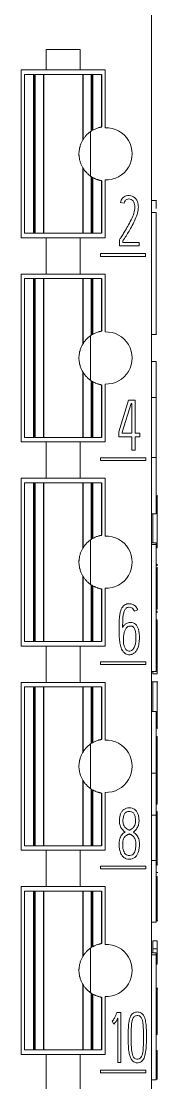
# Model space of a CAD drawing. Header units: millimetres. Extents: x 0 to 420, y 0 to 297.
# Drawn here: x 207.86 to 210.87, y 169.97 to 193.37 of the extents above; entities that cross this region are included whole.
import ezdxf

# ---------------------------------------------------------------- set-up
doc = ezdxf.new("R2010")
doc.units = ezdxf.units.MM
doc.layers.add('1', color=7, linetype='Continuous')

msp = doc.modelspace()

# ---------------------------------------------------------------- linework, layer by layer
at = {"layer": '1', "color": 7, "linetype": 'Continuous', "lineweight": 13}
for p, q in [((210.732, 193.548), (210.732, 151.201)), ((208.407, 192.301), (208.407, 192.751)), ((208.407, 192.751), (209.157, 192.751)), ((209.157, 192.751), (209.157, 192.301)), ((207.857, 188.601), (207.857, 192.301)), ((207.857, 192.301), (208.407, 192.301)), ((207.932, 192.201), (207.932, 188.701)), ((207.932, 192.201), (208.132, 192.201)), ((208.132, 192.201), (208.16, 192.201)), ((208.16, 192.201), (208.348, 192.201)), ((208.407, 192.301), (209.157, 192.301)), ((209.157, 192.301), (209.707, 192.301)), ((209.216, 192.201), (209.404, 192.201)), ((209.404, 192.201), (209.432, 192.201)), ((209.632, 192.201), (209.432, 192.201)), ((209.632, 191.043), (209.632, 192.201)), ((209.632, 192.201), (209.632, 191.043)), ((209.633, 191.044), (209.633, 192.201)), ((209.707, 192.301), (209.707, 191.025)), ((209.633, 191.043), (209.632, 191.042)), ((209.632, 191.043), (209.632, 191.043)), ((209.383, 190.939), (209.383, 189.963)), ((209.632, 188.701), (209.632, 189.859)), ((209.632, 189.859), (209.632, 188.701)), ((209.632, 189.859), (209.632, 189.859)), ((209.633, 188.701), (209.633, 189.859)), ((209.707, 189.876), (209.707, 188.601)), ((210.127, 189.362), (210.051, 189.381)), ((210.845, 189.421), (210.732, 189.421)), ((210.832, 189.157), (210.732, 189.157)), ((207.932, 188.701), (208.132, 188.701)), ((208.132, 188.701), (208.16, 188.701)), ((208.16, 188.701), (208.348, 188.701)), ((209.216, 188.701), (209.404, 188.701)), ((209.404, 188.701), (209.432, 188.701)), ((209.632, 188.701), (209.432, 188.701)), ((208.407, 188.601), (207.857, 188.601)), ((208.407, 187.801), (208.407, 188.601)), ((209.157, 188.601), (208.407, 188.601)), ((209.707, 188.601), (209.157, 188.601)), ((209.157, 188.601), (209.157, 187.801)), ((210.023, 188.422), (210.023, 188.559)), ((210.461, 188.422), (210.023, 188.422)), ((210.101, 188.535), (210.101, 188.5)), ((210.101, 188.5), (210.461, 188.5)), ((210.461, 188.5), (210.461, 188.422)), ((210.603, 188.253), (209.604, 188.253)), ((209.604, 188.253), (209.604, 188.192)), ((209.604, 188.192), (210.603, 188.192)), ((210.603, 188.192), (210.603, 188.253)), ((207.857, 184.101), (207.857, 187.801)), ((207.857, 187.801), (208.407, 187.801)), ((207.932, 187.701), (207.932, 184.201)), ((207.932, 187.701), (208.132, 187.701)), ((208.132, 187.701), (208.16, 187.701)), ((208.16, 187.701), (208.348, 187.701)), ((208.407, 187.801), (209.157, 187.801)), ((209.157, 187.801), (209.707, 187.801)), ((209.216, 187.701), (209.404, 187.701)), ((209.404, 187.701), (209.432, 187.701)), ((209.632, 187.701), (209.432, 187.701)), ((209.632, 186.543), (209.632, 187.701)), ((209.632, 187.701), (209.632, 186.543)), ((209.633, 186.544), (209.633, 187.701)), ((209.707, 187.801), (209.707, 186.525)), ((209.633, 186.543), (209.632, 186.542)), ((209.632, 186.543), (209.632, 186.543)), ((209.383, 186.439), (209.383, 185.463)), ((210.732, 186.469), (210.845, 186.469)), ((210.832, 185.877), (210.732, 185.877)), ((210.832, 185.077), (210.832, 185.877)), ((209.632, 185.359), (209.632, 185.359)), ((209.632, 184.201), (209.632, 185.359)), ((209.632, 185.359), (209.632, 184.201)), ((209.633, 184.201), (209.633, 185.359)), ((209.707, 185.376), (209.707, 184.101)), ((210.225, 185.022), (210.01, 184.326)), ((210.087, 184.315), (210.282, 184.945)), ((210.374, 185.022), (210.225, 185.022)), ((210.282, 184.945), (210.296, 184.945)), ((210.296, 184.945), (210.296, 184.293)), ((210.374, 184.293), (210.374, 185.022)), ((210.832, 185.077), (210.732, 185.077)), ((210.832, 183.757), (210.832, 185.077)), ((207.932, 184.201), (208.132, 184.201)), ((208.132, 184.201), (208.16, 184.201)), ((208.16, 184.201), (208.348, 184.201)), ((209.216, 184.201), (209.404, 184.201)), ((209.404, 184.201), (209.432, 184.201)), ((209.632, 184.201), (209.432, 184.201)), ((210.01, 184.326), (210.01, 184.215)), ((210.01, 184.215), (210.296, 184.215)), ((210.087, 184.293), (210.087, 184.315)), ((210.296, 184.293), (210.087, 184.293)), ((210.296, 184.215), (210.296, 183.922)), ((210.474, 184.293), (210.374, 184.293)), ((210.374, 184.215), (210.474, 184.215)), ((210.374, 183.922), (210.374, 184.215)), ((210.474, 184.215), (210.474, 184.293)), ((208.407, 184.101), (207.857, 184.101)), ((208.407, 183.301), (208.407, 184.101)), ((209.157, 184.101), (208.407, 184.101)), ((209.707, 184.101), (209.157, 184.101)), ((209.157, 184.101), (209.157, 183.301)), ((209.605, 183.753), (209.605, 183.692)), ((210.604, 183.753), (209.605, 183.753)), ((209.605, 183.692), (210.604, 183.692)), ((210.296, 183.922), (210.374, 183.922)), ((210.604, 183.692), (210.604, 183.753)), ((210.832, 183.757), (210.732, 183.757)), ((210.832, 182.517), (210.832, 183.757)), ((207.857, 179.601), (207.857, 183.301)), ((207.857, 183.301), (208.407, 183.301)), ((208.407, 183.301), (209.157, 183.301)), ((209.157, 183.301), (209.707, 183.301)), ((209.707, 183.301), (209.707, 182.025)), ((207.932, 183.201), (208.132, 183.201)), ((207.932, 183.201), (207.932, 179.701)), ((208.132, 183.201), (208.16, 183.201)), ((208.16, 183.201), (208.348, 183.201)), ((209.216, 183.201), (209.404, 183.201)), ((209.404, 183.201), (209.432, 183.201)), ((209.632, 183.201), (209.432, 183.201)), ((209.632, 182.043), (209.632, 183.201)), ((209.632, 183.201), (209.632, 182.043)), ((209.633, 182.044), (209.633, 183.201)), ((210.871, 182.912), (210.832, 182.912)), ((210.832, 182.517), (210.732, 182.517)), ((209.383, 181.939), (209.383, 180.963)), ((209.633, 182.043), (209.632, 182.042)), ((209.632, 182.043), (209.632, 182.043)), ((210.832, 181.877), (210.732, 181.877)), ((210.832, 181.837), (210.732, 181.837)), ((210.832, 181.837), (210.832, 181.877)), ((210.832, 179.037), (210.832, 181.837)), ((210.859, 181.769), (210.832, 181.769)), ((210.859, 181.409), (210.832, 181.409)), ((210.859, 181.409), (210.859, 181.369)), ((210.871, 181.326), (210.832, 181.326)), ((209.632, 180.859), (209.632, 180.859)), ((209.632, 179.701), (209.632, 180.859)), ((209.632, 180.859), (209.632, 179.701)), ((209.633, 179.701), (209.633, 180.859)), ((209.707, 180.876), (209.707, 179.601)), ((210.859, 180.418), (210.832, 180.418)), ((210.358, 180.367), (210.429, 180.396)), ((210.859, 180.344), (210.832, 180.344)), ((210.859, 180.36), (210.859, 180.344)), ((210.859, 180.177), (210.832, 180.177)), ((210.859, 180.177), (210.859, 179.65)), ((208.407, 179.601), (207.857, 179.601)), ((207.932, 179.701), (208.132, 179.701)), ((208.132, 179.701), (208.16, 179.701)), ((208.16, 179.701), (208.348, 179.701)), ((208.407, 178.801), (208.407, 179.601)), ((209.157, 179.601), (208.407, 179.601)), ((209.707, 179.601), (209.157, 179.601)), ((209.157, 179.601), (209.157, 178.801)), ((209.216, 179.701), (209.404, 179.701)), ((209.404, 179.701), (209.432, 179.701)), ((209.632, 179.701), (209.432, 179.701)), ((210.859, 179.65), (210.832, 179.65)), ((210.859, 179.511), (210.832, 179.511)), ((210.859, 179.65), (210.859, 179.511)), ((210.859, 179.511), (210.859, 178.99)), ((209.606, 179.253), (209.606, 179.192)), ((210.604, 179.253), (209.606, 179.253)), ((210.604, 179.192), (210.604, 179.253)), ((209.606, 179.192), (210.604, 179.192)), ((210.832, 179.037), (210.732, 179.037)), ((210.759, 179.037), (210.759, 178.99)), ((207.857, 175.101), (207.857, 178.801)), ((207.857, 178.801), (208.407, 178.801)), ((208.407, 178.801), (209.157, 178.801)), ((209.157, 178.801), (209.707, 178.801)), ((209.707, 178.801), (209.707, 177.525)), ((210.871, 178.812), (210.746, 178.812)), ((210.859, 178.99), (210.759, 178.99)), ((207.932, 178.701), (208.132, 178.701)), ((207.932, 178.701), (207.932, 175.201)), ((208.132, 178.701), (208.16, 178.701)), ((208.16, 178.701), (208.348, 178.701)), ((209.216, 178.701), (209.404, 178.701)), ((209.404, 178.701), (209.432, 178.701)), ((209.632, 178.701), (209.432, 178.701)), ((209.632, 177.543), (209.632, 178.701)), ((209.632, 178.701), (209.632, 177.543)), ((209.633, 177.544), (209.633, 178.701)), ((210.832, 178.157), (210.732, 178.157)), ((210.832, 176.797), (210.832, 178.157)), ((210.832, 177.789), (210.871, 177.789)), ((209.383, 177.439), (209.383, 176.463)), ((209.633, 177.543), (209.632, 177.542)), ((209.632, 177.543), (209.632, 177.543)), ((210.859, 177.606), (210.832, 177.606)), ((210.859, 177.606), (210.859, 176.959)), ((210.859, 176.959), (210.832, 176.959)), ((210.859, 176.959), (210.859, 176.782)), ((210.832, 176.797), (210.732, 176.797)), ((210.832, 175.877), (210.832, 176.797)), ((210.859, 176.782), (210.832, 176.782)), ((210.859, 176.782), (210.859, 176.119)), ((209.632, 176.359), (209.632, 176.359)), ((209.632, 175.201), (209.632, 176.359)), ((209.632, 176.359), (209.632, 175.201)), ((209.633, 175.201), (209.633, 176.359)), ((209.707, 176.376), (209.707, 175.101)), ((210.859, 176.119), (210.832, 176.119)), ((210.832, 175.877), (210.732, 175.877)), ((210.859, 175.955), (210.832, 175.955)), ((210.832, 174.877), (210.832, 175.877)), ((210.859, 175.955), (210.859, 175.428)), ((210.859, 175.428), (210.832, 175.428)), ((210.859, 175.289), (210.832, 175.289)), ((210.859, 175.428), (210.859, 175.289)), ((210.859, 175.289), (210.859, 174.768)), ((208.407, 175.101), (207.857, 175.101)), ((207.932, 175.201), (208.132, 175.201)), ((208.132, 175.201), (208.16, 175.201)), ((208.16, 175.201), (208.348, 175.201)), ((208.407, 174.301), (208.407, 175.101)), ((209.157, 175.101), (208.407, 175.101)), ((209.707, 175.101), (209.157, 175.101)), ((209.157, 175.101), (209.157, 174.301)), ((209.216, 175.201), (209.404, 175.201)), ((209.404, 175.201), (209.432, 175.201)), ((209.632, 175.201), (209.432, 175.201)), ((210.832, 174.877), (210.732, 174.877)), ((210.832, 173.517), (210.832, 174.877)), ((210.605, 174.752), (209.606, 174.752)), ((209.606, 174.752), (209.606, 174.691)), ((209.606, 174.691), (210.605, 174.691)), ((210.605, 174.691), (210.605, 174.752)), ((210.859, 174.768), (210.832, 174.768)), ((210.871, 174.607), (210.832, 174.607)), ((210.859, 174.518), (210.832, 174.518)), ((207.857, 170.601), (207.857, 174.301)), ((207.857, 174.301), (208.407, 174.301)), ((207.932, 174.201), (207.932, 170.701)), ((207.932, 174.201), (208.132, 174.201)), ((208.132, 174.201), (208.16, 174.201)), ((208.16, 174.201), (208.348, 174.201)), ((208.407, 174.301), (209.157, 174.301)), ((209.157, 174.301), (209.707, 174.301)), ((209.216, 174.201), (209.404, 174.201)), ((209.404, 174.201), (209.432, 174.201)), ((209.632, 174.201), (209.432, 174.201)), ((209.632, 174.201), (209.632, 173.043)), ((209.632, 173.043), (209.632, 174.201)), ((209.633, 173.044), (209.633, 174.201)), ((209.707, 174.301), (209.707, 173.025)), ((210.832, 173.517), (210.732, 173.517)), ((210.832, 173.547), (210.871, 173.547)), ((209.383, 172.939), (209.383, 171.963)), ((209.633, 173.043), (209.632, 173.042)), ((209.632, 173.043), (209.632, 173.043)), ((210.759, 173.101), (210.759, 172.926)), ((210.859, 173.101), (210.759, 173.101)), ((210.859, 173.101), (210.859, 172.926)), ((210.832, 172.837), (210.732, 172.837)), ((210.832, 172.797), (210.732, 172.797)), ((210.859, 172.926), (210.759, 172.926)), ((210.832, 172.797), (210.832, 172.837)), ((210.832, 170.037), (210.832, 172.797)), ((210.859, 172.59), (210.832, 172.59)), ((210.871, 172.063), (210.832, 172.063)), ((209.632, 171.859), (209.632, 171.859)), ((209.632, 171.859), (209.632, 170.701)), ((209.632, 170.701), (209.632, 171.859)), ((209.633, 170.701), (209.633, 171.859)), ((209.707, 171.876), (209.707, 170.601)), ((209.967, 171.524), (210.056, 171.524)), ((210.056, 171.524), (210.056, 170.421)), ((209.901, 171.266), (209.863, 171.33)), ((209.99, 170.421), (209.99, 171.4)), ((210.859, 171.037), (210.832, 171.037)), ((208.407, 170.601), (207.857, 170.601)), ((207.932, 170.701), (208.132, 170.701)), ((208.132, 170.701), (208.16, 170.701)), ((208.16, 170.701), (208.348, 170.701)), ((208.407, 169.801), (208.407, 170.601)), ((209.157, 170.601), (208.407, 170.601)), ((209.707, 170.601), (209.157, 170.601)), ((209.157, 170.601), (209.157, 169.801)), ((209.216, 170.701), (209.404, 170.701)), ((209.404, 170.701), (209.432, 170.701)), ((209.632, 170.701), (209.432, 170.701)), ((210.859, 170.685), (210.832, 170.685)), ((210.859, 170.685), (210.859, 170.052)), ((210.056, 170.421), (209.99, 170.421)), ((210.606, 170.252), (209.607, 170.252)), ((209.607, 170.252), (209.607, 170.191)), ((209.607, 170.191), (210.606, 170.191)), ((210.606, 170.191), (210.606, 170.252)), ((210.832, 170.037), (210.732, 170.037)), ((210.859, 170.052), (210.832, 170.052))]:
    msp.add_line(p, q, dxfattribs=at)
at = {"layer": '1', "color": 7, "linetype": 'Continuous', "lineweight": 25}
for p, q in [((208.132, 192.201), (208.132, 188.701)), ((208.16, 192.201), (208.16, 188.701)), ((208.348, 192.201), (208.348, 188.701)), ((209.216, 192.201), (209.216, 190.757)), ((209.404, 192.201), (209.404, 190.953)), ((209.432, 192.201), (209.432, 190.971)), ((209.216, 190.145), (209.216, 188.701)), ((209.404, 189.948), (209.404, 188.701)), ((209.432, 189.931), (209.432, 188.701)), ((208.132, 187.701), (208.132, 184.201)), ((208.16, 187.701), (208.16, 184.201)), ((208.348, 187.701), (208.348, 184.201)), ((209.216, 187.701), (209.216, 186.257)), ((209.404, 187.701), (209.404, 186.453)), ((209.432, 187.701), (209.432, 186.471)), ((209.216, 185.645), (209.216, 184.201)), ((209.404, 185.448), (209.404, 184.201)), ((209.432, 185.431), (209.432, 184.201)), ((208.132, 183.201), (208.132, 179.701)), ((208.16, 183.201), (208.16, 179.701)), ((208.348, 183.201), (208.348, 179.701)), ((209.216, 183.201), (209.216, 181.757)), ((209.404, 183.201), (209.404, 181.953)), ((209.432, 183.201), (209.432, 181.971)), ((209.216, 181.145), (209.216, 179.701)), ((209.404, 180.948), (209.404, 179.701)), ((209.432, 180.931), (209.432, 179.701)), ((210.859, 180.36), (210.832, 180.36)), ((208.132, 178.701), (208.132, 175.201)), ((208.16, 178.701), (208.16, 175.201)), ((208.348, 178.701), (208.348, 175.201)), ((209.216, 178.701), (209.216, 177.257)), ((209.404, 178.701), (209.404, 177.453)), ((209.432, 178.701), (209.432, 177.471)), ((209.216, 176.645), (209.216, 175.201)), ((209.404, 176.448), (209.404, 175.201)), ((209.432, 176.431), (209.432, 175.201)), ((208.132, 174.201), (208.132, 170.701)), ((208.16, 174.201), (208.16, 170.701)), ((208.348, 174.201), (208.348, 170.701)), ((209.216, 174.201), (209.216, 172.757)), ((209.404, 174.201), (209.404, 172.953)), ((209.432, 174.201), (209.432, 172.971)), ((209.216, 172.145), (209.216, 170.701)), ((209.404, 171.948), (209.404, 170.701)), ((209.432, 171.931), (209.432, 170.701))]:
    msp.add_line(p, q, dxfattribs=at)
at = {"layer": '1', "color": 7, "linetype": 'Continuous', "lineweight": 13}
for centre, radius, start, end in [((209.732, 190.451), 0.6, 120, 123.1356), ((209.732, 190.451), 0.575, 267.5081, 92.4919), ((209.732, 190.451), 0.6, 236.8644, 240), ((209.732, 185.951), 0.575, 267.5081, 92.4919), ((209.732, 185.951), 0.6, 120, 123.1356), ((209.732, 185.951), 0.6, 236.8644, 240), ((209.732, 181.451), 0.6, 120, 123.1356), ((209.732, 181.451), 0.575, 267.5081, 92.4919), ((209.732, 181.451), 0.6, 236.8644, 240), ((209.732, 176.951), 0.6, 120, 123.1356), ((209.732, 176.951), 0.575, 267.5081, 92.4919), ((209.732, 176.951), 0.6, 236.8644, 240), ((209.732, 172.451), 0.6, 120, 123.1356), ((209.732, 172.451), 0.575, 267.5081, 92.4919), ((209.732, 172.451), 0.6, 236.8644, 240)]:
    msp.add_arc(centre, radius, start, end, dxfattribs=at)
for points, knots in [([(208.348, 192.201), (208.358, 192.201), (208.376, 192.201), (208.404, 192.201), (208.433, 192.201), (208.453, 192.201), (208.49, 192.201), (208.561, 192.201), (208.636, 192.201), (208.729, 192.201), (208.828, 192.201), (208.926, 192.201), (209.006, 192.201), (209.074, 192.201), (209.113, 192.201), (209.132, 192.201), (209.171, 192.201), (209.198, 192.201), (209.216, 192.201)], [0, 0, 0, 0, 0.06207, 0.11975, 0.187035, 0.2395, 0.284229, 0.328958, 0.391725, 0.453791, 0.535986, 0.613149, 0.671042, 0.715771, 0.7605, 0.819646, 0.88025, 1, 1, 1, 1]), ([(209.404, 190.953), (209.393, 190.946), (209.382, 190.939), (209.362, 190.923), (209.352, 190.915), (209.333, 190.899), (209.323, 190.89), (209.306, 190.873), (209.297, 190.864), (209.273, 190.838), (209.259, 190.821), (209.241, 190.795), (209.235, 190.787), (209.227, 190.775), (209.225, 190.771), (209.22, 190.764), (209.218, 190.761), (209.216, 190.757)], [0, 0, 0, 0, 0.125, 0.125, 0.25, 0.25, 0.375, 0.375, 0.5, 0.5, 0.75, 0.75, 0.875, 0.875, 0.9375, 0.9375, 1, 1, 1, 1]), ([(209.632, 191.043), (209.632, 191.043), (209.631, 191.042), (209.625, 191.041), (209.621, 191.041), (209.613, 191.039), (209.61, 191.038), (209.603, 191.037), (209.596, 191.035), (209.588, 191.033), (209.579, 191.031), (209.575, 191.03), (209.56, 191.026), (209.55, 191.023), (209.528, 191.015), (209.516, 191.011), (209.492, 191.001), (209.48, 190.996), (209.456, 190.984), (209.444, 190.977), (209.432, 190.971)], [0, 0, 0, 0, 0.125, 0.125, 0.25, 0.25, 0.3125, 0.3125, 0.375, 0.4375, 0.4375, 0.5, 0.5, 0.625, 0.625, 0.75, 0.75, 0.875, 0.875, 1, 1, 1, 1]), ([(209.216, 190.757), (209.206, 190.74), (209.196, 190.722), (209.183, 190.692), (209.178, 190.681), (209.169, 190.659), (209.165, 190.647), (209.157, 190.621), (209.153, 190.608), (209.148, 190.587), (209.146, 190.58), (209.143, 190.565), (209.142, 190.557), (209.138, 190.534), (209.136, 190.519), (209.134, 190.494), (209.133, 190.485), (209.132, 190.468), (209.132, 190.451), (209.132, 190.434), (209.133, 190.417), (209.134, 190.408), (209.136, 190.384), (209.138, 190.368), (209.142, 190.345), (209.143, 190.337), (209.146, 190.322), (209.148, 190.315), (209.153, 190.294), (209.157, 190.281), (209.165, 190.256), (209.169, 190.244), (209.178, 190.221), (209.182, 190.21), (209.196, 190.18), (209.206, 190.162), (209.216, 190.145)], [0, 0, 0, 0, 0.125, 0.125, 0.1875, 0.1875, 0.25, 0.25, 0.3125, 0.3125, 0.34375, 0.34375, 0.375, 0.375, 0.4375, 0.4375, 0.46875, 0.46875, 0.5, 0.53125, 0.53125, 0.5625, 0.5625, 0.625, 0.625, 0.65625, 0.65625, 0.6875, 0.6875, 0.75, 0.75, 0.8125, 0.8125, 0.875, 0.875, 1, 1, 1, 1]), ([(209.216, 190.145), (209.218, 190.141), (209.22, 190.138), (209.225, 190.13), (209.227, 190.127), (209.235, 190.115), (209.241, 190.107), (209.253, 190.09), (209.26, 190.081), (209.274, 190.064), (209.289, 190.046), (209.306, 190.029), (209.323, 190.012), (209.333, 190.003), (209.352, 189.987), (209.362, 189.979), (209.377, 189.967), (209.383, 189.963), (209.393, 189.956), (209.399, 189.952), (209.404, 189.948)], [0, 0, 0, 0, 0.0625, 0.0625, 0.125, 0.125, 0.25, 0.25, 0.375, 0.375, 0.5, 0.625, 0.625, 0.75, 0.75, 0.875, 0.875, 0.9375, 0.9375, 1, 1, 1, 1]), ([(209.432, 189.931), (209.444, 189.924), (209.456, 189.918), (209.474, 189.909), (209.48, 189.906), (209.492, 189.901), (209.498, 189.898), (209.516, 189.891), (209.527, 189.887), (209.544, 189.881), (209.549, 189.879), (209.56, 189.876), (209.565, 189.875), (209.579, 189.871), (209.588, 189.868), (209.6, 189.866), (209.603, 189.865), (209.61, 189.863), (209.613, 189.863), (209.621, 189.861), (209.625, 189.861), (209.631, 189.86), (209.632, 189.859), (209.632, 189.859)], [0, 0, 0, 0, 0.125087, 0.125087, 0.187631, 0.187631, 0.250174, 0.250174, 0.375262, 0.375262, 0.437805, 0.437805, 0.500349, 0.500349, 0.625436, 0.625436, 0.68798, 0.68798, 0.750523, 0.750523, 0.875611, 0.875611, 1, 1, 1, 1]), ([(210.023, 188.559), (210.037, 188.579), (210.069, 188.626), (210.119, 188.703), (210.18, 188.804), (210.25, 188.929), (210.319, 189.064), (210.363, 189.205), (210.368, 189.329), (210.32, 189.443), (210.216, 189.468), (210.144, 189.424), (210.13, 189.384), (210.127, 189.362)], [0, 0, 0, 0, 0.05807, 0.142634, 0.23079, 0.353245, 0.49959, 0.610982, 0.719336, 0.80771, 0.892977, 0.951087, 1, 1, 1, 1]), ([(210.051, 189.381), (210.056, 189.416), (210.081, 189.476), (210.172, 189.536), (210.288, 189.537), (210.403, 189.472), (210.445, 189.341), (210.442, 189.209), (210.407, 189.075), (210.343, 188.942), (210.275, 188.813), (210.206, 188.694), (210.149, 188.604), (210.113, 188.552), (210.101, 188.535)], [0, 0, 0, 0, 0.065877, 0.137994, 0.206813, 0.299001, 0.388258, 0.474278, 0.570456, 0.672063, 0.780243, 0.870811, 0.955957, 1, 1, 1, 1]), ([(210.832, 189.246), (210.832, 189.289), (210.832, 189.386), (210.832, 189.421), (210.832, 189.421)], [0, 0, 0, 0, 0.363997, 1, 1, 1, 1]), ([(210.832, 186.469), (210.832, 186.469), (210.832, 186.534), (210.832, 186.929), (210.832, 187.614), (210.832, 188.375), (210.832, 188.91), (210.832, 189.157)], [0, 0, 0, 0, 0.11524, 0.313481, 0.502209, 0.769762, 1, 1, 1, 1]), ([(208.348, 188.701), (208.358, 188.701), (208.376, 188.701), (208.404, 188.701), (208.433, 188.701), (208.453, 188.701), (208.49, 188.701), (208.561, 188.701), (208.636, 188.701), (208.729, 188.701), (208.828, 188.701), (208.926, 188.701), (209.006, 188.701), (209.074, 188.701), (209.113, 188.701), (209.132, 188.701), (209.171, 188.701), (209.198, 188.701), (209.216, 188.701)], [0, 0, 0, 0, 0.06207, 0.11975, 0.187035, 0.2395, 0.284229, 0.328958, 0.391725, 0.453791, 0.535986, 0.613149, 0.671042, 0.715771, 0.7605, 0.819646, 0.88025, 1, 1, 1, 1]), ([(208.348, 187.701), (208.358, 187.701), (208.376, 187.701), (208.404, 187.701), (208.433, 187.701), (208.453, 187.701), (208.49, 187.701), (208.561, 187.701), (208.636, 187.701), (208.729, 187.701), (208.828, 187.701), (208.926, 187.701), (209.006, 187.701), (209.074, 187.701), (209.113, 187.701), (209.132, 187.701), (209.171, 187.701), (209.198, 187.701), (209.216, 187.701)], [0, 0, 0, 0, 0.06207, 0.11975, 0.187035, 0.2395, 0.284229, 0.328958, 0.391725, 0.453791, 0.535986, 0.613149, 0.671042, 0.715771, 0.7605, 0.819646, 0.88025, 1, 1, 1, 1]), ([(209.632, 186.543), (209.632, 186.543), (209.631, 186.542), (209.625, 186.541), (209.621, 186.541), (209.613, 186.539), (209.61, 186.538), (209.603, 186.537), (209.596, 186.535), (209.588, 186.533), (209.579, 186.531), (209.575, 186.53), (209.56, 186.526), (209.55, 186.523), (209.528, 186.515), (209.516, 186.511), (209.492, 186.501), (209.48, 186.496), (209.456, 186.484), (209.444, 186.477), (209.432, 186.471)], [0, 0, 0, 0, 0.125, 0.125, 0.25, 0.25, 0.3125, 0.3125, 0.375, 0.4375, 0.4375, 0.5, 0.5, 0.625, 0.625, 0.75, 0.75, 0.875, 0.875, 1, 1, 1, 1]), ([(209.404, 186.453), (209.393, 186.446), (209.382, 186.439), (209.362, 186.423), (209.352, 186.415), (209.333, 186.399), (209.323, 186.39), (209.306, 186.373), (209.297, 186.364), (209.273, 186.338), (209.259, 186.321), (209.241, 186.295), (209.235, 186.287), (209.227, 186.275), (209.225, 186.271), (209.22, 186.264), (209.218, 186.261), (209.216, 186.257)], [0, 0, 0, 0, 0.125, 0.125, 0.25, 0.25, 0.375, 0.375, 0.5, 0.5, 0.75, 0.75, 0.875, 0.875, 0.9375, 0.9375, 1, 1, 1, 1]), ([(209.216, 186.257), (209.206, 186.24), (209.196, 186.222), (209.183, 186.192), (209.178, 186.181), (209.169, 186.159), (209.165, 186.147), (209.157, 186.121), (209.153, 186.108), (209.148, 186.087), (209.146, 186.08), (209.143, 186.065), (209.142, 186.057), (209.138, 186.034), (209.136, 186.019), (209.134, 185.994), (209.133, 185.985), (209.132, 185.968), (209.132, 185.951), (209.132, 185.934), (209.133, 185.917), (209.134, 185.908), (209.136, 185.884), (209.138, 185.868), (209.142, 185.845), (209.143, 185.837), (209.146, 185.822), (209.148, 185.815), (209.153, 185.794), (209.157, 185.781), (209.165, 185.756), (209.169, 185.744), (209.178, 185.721), (209.182, 185.71), (209.196, 185.68), (209.206, 185.662), (209.216, 185.645)], [0, 0, 0, 0, 0.125, 0.125, 0.1875, 0.1875, 0.25, 0.25, 0.3125, 0.3125, 0.34375, 0.34375, 0.375, 0.375, 0.4375, 0.4375, 0.46875, 0.46875, 0.5, 0.53125, 0.53125, 0.5625, 0.5625, 0.625, 0.625, 0.65625, 0.65625, 0.6875, 0.6875, 0.75, 0.75, 0.8125, 0.8125, 0.875, 0.875, 1, 1, 1, 1]), ([(209.216, 185.645), (209.218, 185.641), (209.22, 185.638), (209.225, 185.63), (209.227, 185.627), (209.235, 185.615), (209.241, 185.607), (209.253, 185.59), (209.26, 185.581), (209.274, 185.564), (209.289, 185.546), (209.306, 185.529), (209.323, 185.512), (209.333, 185.503), (209.352, 185.487), (209.362, 185.479), (209.377, 185.467), (209.383, 185.463), (209.393, 185.456), (209.399, 185.452), (209.404, 185.448)], [0, 0, 0, 0, 0.0625, 0.0625, 0.125, 0.125, 0.25, 0.25, 0.375, 0.375, 0.5, 0.625, 0.625, 0.75, 0.75, 0.875, 0.875, 0.9375, 0.9375, 1, 1, 1, 1]), ([(209.432, 185.431), (209.444, 185.424), (209.456, 185.418), (209.474, 185.409), (209.48, 185.406), (209.492, 185.401), (209.498, 185.398), (209.516, 185.391), (209.527, 185.387), (209.544, 185.381), (209.549, 185.379), (209.56, 185.376), (209.565, 185.375), (209.579, 185.371), (209.588, 185.368), (209.6, 185.366), (209.603, 185.365), (209.61, 185.363), (209.613, 185.363), (209.621, 185.361), (209.625, 185.361), (209.631, 185.36), (209.632, 185.359), (209.632, 185.359)], [0, 0, 0, 0, 0.125087, 0.125087, 0.187631, 0.187631, 0.250174, 0.250174, 0.375262, 0.375262, 0.437805, 0.437805, 0.500349, 0.500349, 0.625436, 0.625436, 0.68798, 0.68798, 0.750523, 0.750523, 0.875611, 0.875611, 1, 1, 1, 1]), ([(208.348, 184.201), (208.358, 184.201), (208.376, 184.201), (208.404, 184.201), (208.433, 184.201), (208.453, 184.201), (208.49, 184.201), (208.561, 184.201), (208.636, 184.201), (208.729, 184.201), (208.828, 184.201), (208.926, 184.201), (209.006, 184.201), (209.074, 184.201), (209.113, 184.201), (209.132, 184.201), (209.171, 184.201), (209.198, 184.201), (209.216, 184.201)], [0, 0, 0, 0, 0.06207, 0.11975, 0.187035, 0.2395, 0.284229, 0.328958, 0.391725, 0.453791, 0.535986, 0.613149, 0.671042, 0.715771, 0.7605, 0.819646, 0.88025, 1, 1, 1, 1]), ([(208.348, 183.201), (208.358, 183.201), (208.376, 183.201), (208.404, 183.201), (208.433, 183.201), (208.453, 183.201), (208.49, 183.201), (208.561, 183.201), (208.636, 183.201), (208.729, 183.201), (208.828, 183.201), (208.926, 183.201), (209.006, 183.201), (209.074, 183.201), (209.113, 183.201), (209.132, 183.201), (209.171, 183.201), (209.198, 183.201), (209.216, 183.201)], [0, 0, 0, 0, 0.06207, 0.11975, 0.187035, 0.2395, 0.284229, 0.328958, 0.391725, 0.453791, 0.535986, 0.613149, 0.671042, 0.715771, 0.7605, 0.819646, 0.88025, 1, 1, 1, 1]), ([(210.859, 182.912), (210.859, 182.912), (210.859, 182.906), (210.859, 182.873), (210.859, 182.793), (210.859, 182.647), (210.859, 182.455), (210.859, 182.257), (210.859, 182.09), (210.859, 181.922), (210.859, 181.82), (210.859, 181.769)], [0, 0, 0, 0, 0.117309, 0.253779, 0.38049, 0.504065, 0.6418, 0.72321, 0.832612, 0.916306, 1, 1, 1, 1]), ([(210.759, 182.525), (210.759, 182.492), (210.759, 182.409), (210.759, 182.257), (210.759, 182.09), (210.759, 181.958), (210.759, 181.892), (210.759, 181.877)], [0, 0, 0, 0, 0.171195, 0.396676, 0.699682, 0.931488, 1, 1, 1, 1]), ([(209.404, 181.953), (209.393, 181.946), (209.382, 181.939), (209.362, 181.923), (209.352, 181.915), (209.333, 181.899), (209.323, 181.89), (209.306, 181.873), (209.297, 181.864), (209.273, 181.838), (209.259, 181.821), (209.241, 181.795), (209.235, 181.787), (209.227, 181.775), (209.225, 181.771), (209.22, 181.764), (209.218, 181.761), (209.216, 181.757)], [0, 0, 0, 0, 0.125, 0.125, 0.25, 0.25, 0.375, 0.375, 0.5, 0.5, 0.75, 0.75, 0.875, 0.875, 0.9375, 0.9375, 1, 1, 1, 1]), ([(209.632, 182.043), (209.632, 182.043), (209.631, 182.042), (209.625, 182.041), (209.621, 182.041), (209.613, 182.039), (209.61, 182.038), (209.603, 182.037), (209.596, 182.035), (209.588, 182.033), (209.579, 182.031), (209.575, 182.03), (209.56, 182.026), (209.55, 182.023), (209.528, 182.015), (209.516, 182.011), (209.492, 182.001), (209.48, 181.996), (209.456, 181.984), (209.444, 181.977), (209.432, 181.971)], [0, 0, 0, 0, 0.125, 0.125, 0.25, 0.25, 0.3125, 0.3125, 0.375, 0.4375, 0.4375, 0.5, 0.5, 0.625, 0.625, 0.75, 0.75, 0.875, 0.875, 1, 1, 1, 1]), ([(209.216, 181.757), (209.206, 181.74), (209.196, 181.722), (209.183, 181.692), (209.178, 181.681), (209.169, 181.659), (209.165, 181.647), (209.157, 181.621), (209.153, 181.608), (209.148, 181.587), (209.146, 181.58), (209.143, 181.565), (209.142, 181.557), (209.138, 181.534), (209.136, 181.519), (209.134, 181.494), (209.133, 181.485), (209.132, 181.468), (209.132, 181.451), (209.132, 181.434), (209.133, 181.417), (209.134, 181.408), (209.136, 181.384), (209.138, 181.368), (209.142, 181.345), (209.143, 181.337), (209.146, 181.322), (209.148, 181.315), (209.153, 181.294), (209.157, 181.281), (209.165, 181.256), (209.169, 181.244), (209.178, 181.221), (209.182, 181.21), (209.196, 181.18), (209.206, 181.162), (209.216, 181.145)], [0, 0, 0, 0, 0.125, 0.125, 0.1875, 0.1875, 0.25, 0.25, 0.3125, 0.3125, 0.34375, 0.34375, 0.375, 0.375, 0.4375, 0.4375, 0.46875, 0.46875, 0.5, 0.53125, 0.53125, 0.5625, 0.5625, 0.625, 0.625, 0.65625, 0.65625, 0.6875, 0.6875, 0.75, 0.75, 0.8125, 0.8125, 0.875, 0.875, 1, 1, 1, 1]), ([(209.216, 181.145), (209.218, 181.141), (209.22, 181.138), (209.225, 181.13), (209.227, 181.127), (209.235, 181.115), (209.241, 181.107), (209.253, 181.09), (209.26, 181.081), (209.274, 181.064), (209.289, 181.046), (209.306, 181.029), (209.323, 181.012), (209.333, 181.003), (209.352, 180.987), (209.362, 180.979), (209.377, 180.967), (209.383, 180.963), (209.393, 180.956), (209.399, 180.952), (209.404, 180.948)], [0, 0, 0, 0, 0.0625, 0.0625, 0.125, 0.125, 0.25, 0.25, 0.375, 0.375, 0.5, 0.625, 0.625, 0.75, 0.75, 0.875, 0.875, 0.9375, 0.9375, 1, 1, 1, 1]), ([(210.859, 181.326), (210.859, 181.326), (210.859, 181.326), (210.859, 181.324), (210.859, 181.318), (210.859, 181.307), (210.859, 181.291), (210.859, 181.269), (210.859, 181.246), (210.859, 181.223), (210.859, 181.205), (210.859, 181.184), (210.859, 181.16), (210.859, 181.133), (210.859, 181.102), (210.859, 181.068), (210.859, 181.03), (210.859, 180.989), (210.859, 180.944), (210.859, 180.895), (210.859, 180.801), (210.859, 180.665), (210.859, 180.513), (210.859, 180.443), (210.859, 180.418)], [0, 0, 0, 0, 0.002141, 0.043307, 0.084503, 0.125999, 0.167352, 0.208407, 0.249821, 0.269834, 0.291244, 0.314126, 0.338336, 0.363885, 0.391011, 0.419863, 0.45058, 0.483324, 0.518427, 0.556362, 0.5974, 0.735956, 0.863297, 1, 1, 1, 1]), ([(209.432, 180.931), (209.444, 180.924), (209.456, 180.918), (209.474, 180.909), (209.48, 180.906), (209.492, 180.901), (209.498, 180.898), (209.516, 180.891), (209.527, 180.887), (209.544, 180.881), (209.549, 180.879), (209.56, 180.876), (209.565, 180.875), (209.579, 180.871), (209.588, 180.868), (209.6, 180.866), (209.603, 180.865), (209.61, 180.863), (209.613, 180.863), (209.621, 180.861), (209.625, 180.861), (209.631, 180.86), (209.632, 180.859), (209.632, 180.859)], [0, 0, 0, 0, 0.125087, 0.125087, 0.187631, 0.187631, 0.250174, 0.250174, 0.375262, 0.375262, 0.437805, 0.437805, 0.500349, 0.500349, 0.625436, 0.625436, 0.68798, 0.68798, 0.750523, 0.750523, 0.875611, 0.875611, 1, 1, 1, 1]), ([(210.429, 180.396), (210.424, 180.41), (210.411, 180.436), (210.386, 180.471), (210.355, 180.499), (210.32, 180.52), (210.281, 180.532), (210.237, 180.536), (210.19, 180.531), (210.143, 180.512), (210.111, 180.483), (210.088, 180.455), (210.072, 180.427), (210.058, 180.395), (210.047, 180.36), (210.038, 180.322), (210.031, 180.281), (210.026, 180.236), (210.022, 180.189), (210.02, 180.138), (210.019, 180.085), (210.018, 180.029), (210.018, 179.968), (210.019, 179.902), (210.021, 179.833), (210.024, 179.765), (210.03, 179.701), (210.041, 179.641), (210.054, 179.586), (210.072, 179.536), (210.096, 179.494), (210.124, 179.457), (210.159, 179.429), (210.203, 179.413), (210.242, 179.409), (210.274, 179.411), (210.297, 179.417), (210.321, 179.427), (210.346, 179.441), (210.37, 179.461), (210.392, 179.487), (210.413, 179.519), (210.431, 179.558), (210.446, 179.604), (210.458, 179.658), (210.465, 179.721), (210.468, 179.827), (210.46, 179.955), (210.393, 180.094), (210.283, 180.127), (210.198, 180.113), (210.137, 180.074), (210.107, 180.036), (210.096, 180.013)], [0, 0, 0, 0, 0.016574, 0.032126, 0.047215, 0.061971, 0.076584, 0.091749, 0.110746, 0.128396, 0.146237, 0.157298, 0.169017, 0.181617, 0.195138, 0.209538, 0.224885, 0.241276, 0.258789, 0.277446, 0.297086, 0.317531, 0.338784, 0.364705, 0.390203, 0.415291, 0.439305, 0.46165, 0.482449, 0.501649, 0.519365, 0.536053, 0.552117, 0.568604, 0.586788, 0.594876, 0.603616, 0.61318, 0.623523, 0.634782, 0.647264, 0.661194, 0.676855, 0.694478, 0.71456, 0.737672, 0.764011, 0.832016, 0.879243, 0.921889, 0.947712, 0.972529, 1, 1, 1, 1]), ([(210.096, 180.013), (210.096, 180.034), (210.096, 180.075), (210.097, 180.134), (210.099, 180.19), (210.103, 180.241), (210.109, 180.288), (210.118, 180.33), (210.129, 180.366), (210.144, 180.398), (210.161, 180.423), (210.183, 180.443), (210.211, 180.455), (210.247, 180.459), (210.292, 180.451), (210.334, 180.417), (210.352, 180.385), (210.358, 180.367)], [0, 0, 0, 0, 0.093552, 0.182299, 0.266263, 0.344156, 0.414867, 0.478725, 0.535927, 0.587024, 0.633196, 0.675849, 0.718151, 0.763935, 0.839811, 0.91369, 1, 1, 1, 1]), ([(210.275, 180.042), (210.261, 180.043), (210.232, 180.04), (210.187, 180.015), (210.154, 179.967), (210.128, 179.9), (210.115, 179.823), (210.112, 179.738), (210.111, 179.666), (210.129, 179.604), (210.147, 179.55), (210.184, 179.505), (210.232, 179.485), (210.291, 179.492), (210.334, 179.536), (210.364, 179.6), (210.383, 179.669), (210.389, 179.754), (210.388, 179.839), (210.382, 179.911), (210.365, 179.971), (210.341, 180.028), (210.297, 180.041), (210.275, 180.042)], [0, 0, 0, 0, 0.03125, 0.0625, 0.109375, 0.15625, 0.21875, 0.28125, 0.34375, 0.375, 0.421875, 0.46875, 0.5, 0.53125, 0.59375, 0.625, 0.6875, 0.75, 0.8125, 0.875, 0.90625, 0.953125, 1, 1, 1, 1]), ([(208.348, 179.701), (208.358, 179.701), (208.376, 179.701), (208.404, 179.701), (208.433, 179.701), (208.453, 179.701), (208.49, 179.701), (208.561, 179.701), (208.636, 179.701), (208.729, 179.701), (208.828, 179.701), (208.926, 179.701), (209.006, 179.701), (209.074, 179.701), (209.113, 179.701), (209.132, 179.701), (209.171, 179.701), (209.198, 179.701), (209.216, 179.701)], [0, 0, 0, 0, 0.06207, 0.11975, 0.187035, 0.2395, 0.284229, 0.328958, 0.391725, 0.453791, 0.535986, 0.613149, 0.671042, 0.715771, 0.7605, 0.819646, 0.88025, 1, 1, 1, 1]), ([(210.759, 178.812), (210.759, 178.812), (210.759, 178.812), (210.759, 178.812), (210.759, 178.798), (210.759, 178.752), (210.759, 178.643), (210.759, 178.44), (210.759, 178.271), (210.759, 178.185), (210.759, 178.153)], [0, 0, 0, 0, 0.008056, 0.180688, 0.35332, 0.468408, 0.64104, 0.813672, 0.928761, 1, 1, 1, 1]), ([(210.859, 178.812), (210.859, 178.812), (210.859, 178.812), (210.859, 178.812), (210.859, 178.798), (210.859, 178.752), (210.859, 178.643), (210.859, 178.44), (210.859, 178.25), (210.859, 178.091), (210.859, 177.956), (210.859, 177.839), (210.859, 177.801), (210.859, 177.789), (210.859, 177.789), (210.859, 177.789)], [0, 0, 0, 0, 0.004522, 0.101415, 0.198308, 0.262903, 0.359796, 0.456689, 0.521284, 0.585879, 0.650475, 0.71507, 0.844261, 0.908856, 1, 1, 1, 1]), ([(208.348, 178.701), (208.358, 178.701), (208.376, 178.701), (208.404, 178.701), (208.433, 178.701), (208.453, 178.701), (208.49, 178.701), (208.561, 178.701), (208.636, 178.701), (208.729, 178.701), (208.828, 178.701), (208.926, 178.701), (209.006, 178.701), (209.074, 178.701), (209.113, 178.701), (209.132, 178.701), (209.171, 178.701), (209.198, 178.701), (209.216, 178.701)], [0, 0, 0, 0, 0.06207, 0.11975, 0.187035, 0.2395, 0.284229, 0.328958, 0.391725, 0.453791, 0.535986, 0.613149, 0.671042, 0.715771, 0.7605, 0.819646, 0.88025, 1, 1, 1, 1]), ([(209.404, 177.453), (209.393, 177.446), (209.382, 177.439), (209.362, 177.423), (209.352, 177.415), (209.333, 177.399), (209.323, 177.39), (209.306, 177.373), (209.297, 177.364), (209.273, 177.338), (209.259, 177.321), (209.241, 177.295), (209.235, 177.287), (209.227, 177.275), (209.225, 177.271), (209.22, 177.264), (209.218, 177.261), (209.216, 177.257)], [0, 0, 0, 0, 0.125, 0.125, 0.25, 0.25, 0.375, 0.375, 0.5, 0.5, 0.75, 0.75, 0.875, 0.875, 0.9375, 0.9375, 1, 1, 1, 1]), ([(209.632, 177.543), (209.632, 177.543), (209.631, 177.542), (209.625, 177.541), (209.621, 177.541), (209.613, 177.539), (209.61, 177.538), (209.603, 177.537), (209.596, 177.535), (209.588, 177.533), (209.579, 177.531), (209.575, 177.53), (209.56, 177.526), (209.55, 177.523), (209.528, 177.515), (209.516, 177.511), (209.492, 177.501), (209.48, 177.496), (209.456, 177.484), (209.444, 177.477), (209.432, 177.471)], [0, 0, 0, 0, 0.125, 0.125, 0.25, 0.25, 0.3125, 0.3125, 0.375, 0.4375, 0.4375, 0.5, 0.5, 0.625, 0.625, 0.75, 0.75, 0.875, 0.875, 1, 1, 1, 1]), ([(209.216, 177.257), (209.206, 177.24), (209.196, 177.222), (209.183, 177.192), (209.178, 177.181), (209.169, 177.159), (209.165, 177.147), (209.157, 177.121), (209.153, 177.108), (209.148, 177.087), (209.146, 177.08), (209.143, 177.065), (209.142, 177.057), (209.138, 177.034), (209.136, 177.019), (209.134, 176.994), (209.133, 176.985), (209.132, 176.968), (209.132, 176.951), (209.132, 176.934), (209.133, 176.917), (209.134, 176.908), (209.136, 176.884), (209.138, 176.868), (209.142, 176.845), (209.143, 176.837), (209.146, 176.822), (209.148, 176.815), (209.153, 176.794), (209.157, 176.781), (209.165, 176.756), (209.169, 176.744), (209.178, 176.721), (209.182, 176.71), (209.196, 176.68), (209.206, 176.662), (209.216, 176.645)], [0, 0, 0, 0, 0.125, 0.125, 0.1875, 0.1875, 0.25, 0.25, 0.3125, 0.3125, 0.34375, 0.34375, 0.375, 0.375, 0.4375, 0.4375, 0.46875, 0.46875, 0.5, 0.53125, 0.53125, 0.5625, 0.5625, 0.625, 0.625, 0.65625, 0.65625, 0.6875, 0.6875, 0.75, 0.75, 0.8125, 0.8125, 0.875, 0.875, 1, 1, 1, 1]), ([(209.216, 176.645), (209.218, 176.641), (209.22, 176.638), (209.225, 176.63), (209.227, 176.627), (209.235, 176.615), (209.241, 176.607), (209.253, 176.59), (209.26, 176.581), (209.274, 176.564), (209.289, 176.546), (209.306, 176.529), (209.323, 176.512), (209.333, 176.503), (209.352, 176.487), (209.362, 176.479), (209.377, 176.467), (209.383, 176.463), (209.393, 176.456), (209.399, 176.452), (209.404, 176.448)], [0, 0, 0, 0, 0.0625, 0.0625, 0.125, 0.125, 0.25, 0.25, 0.375, 0.375, 0.5, 0.625, 0.625, 0.75, 0.75, 0.875, 0.875, 0.9375, 0.9375, 1, 1, 1, 1]), ([(209.432, 176.431), (209.444, 176.424), (209.456, 176.418), (209.474, 176.409), (209.48, 176.406), (209.492, 176.401), (209.498, 176.398), (209.516, 176.391), (209.527, 176.387), (209.544, 176.381), (209.549, 176.379), (209.56, 176.376), (209.565, 176.375), (209.579, 176.371), (209.588, 176.368), (209.6, 176.366), (209.603, 176.365), (209.61, 176.363), (209.613, 176.363), (209.621, 176.361), (209.625, 176.361), (209.631, 176.36), (209.632, 176.359), (209.632, 176.359)], [0, 0, 0, 0, 0.125087, 0.125087, 0.187631, 0.187631, 0.250174, 0.250174, 0.375262, 0.375262, 0.437805, 0.437805, 0.500349, 0.500349, 0.625436, 0.625436, 0.68798, 0.68798, 0.750523, 0.750523, 0.875611, 0.875611, 1, 1, 1, 1]), ([(210.333, 175.501), (210.345, 175.51), (210.369, 175.529), (210.4, 175.564), (210.425, 175.604), (210.444, 175.647), (210.455, 175.694), (210.459, 175.755), (210.454, 175.826), (210.437, 175.901), (210.406, 175.961), (210.361, 176.005), (210.305, 176.03), (210.242, 176.037), (210.178, 176.03), (210.122, 176.003), (210.078, 175.958), (210.046, 175.898), (210.028, 175.824), (210.023, 175.754), (210.027, 175.692), (210.038, 175.645), (210.056, 175.601), (210.081, 175.563), (210.113, 175.53), (210.137, 175.511), (210.15, 175.503)], [0, 0, 0, 0, 0.033298, 0.066382, 0.10014, 0.13422, 0.168339, 0.203427, 0.267507, 0.32175, 0.368602, 0.411264, 0.4538, 0.500761, 0.547208, 0.589891, 0.633538, 0.68118, 0.734759, 0.796651, 0.833379, 0.86799, 0.901445, 0.93423, 0.96676, 1, 1, 1, 1]), ([(210.23, 175.549), (210.235, 175.546), (210.247, 175.541), (210.265, 175.552), (210.285, 175.561), (210.308, 175.579), (210.33, 175.601), (210.354, 175.633), (210.375, 175.68), (210.383, 175.756), (210.375, 175.835), (210.35, 175.913), (210.29, 175.956), (210.22, 175.96), (210.153, 175.935), (210.118, 175.87), (210.105, 175.804), (210.101, 175.741), (210.107, 175.684), (210.122, 175.64), (210.146, 175.607), (210.167, 175.588), (210.187, 175.572), (210.207, 175.56), (210.221, 175.553), (210.23, 175.549)], [0, 0, 0, 0, 0.015625, 0.03125, 0.054688, 0.078125, 0.109375, 0.140625, 0.1875, 0.25, 0.34375, 0.40625, 0.46875, 0.53125, 0.59375, 0.65625, 0.71875, 0.78125, 0.828125, 0.875, 0.90625, 0.9375, 0.953125, 0.976562, 1, 1, 1, 1]), ([(210.15, 175.503), (210.144, 175.499), (210.133, 175.492), (210.116, 175.48), (210.1, 175.466), (210.085, 175.45), (210.071, 175.432), (210.058, 175.412), (210.046, 175.39), (210.037, 175.365), (210.029, 175.338), (210.023, 175.308), (210.02, 175.274), (210.018, 175.218), (210.022, 175.143), (210.041, 175.058), (210.073, 174.99), (210.119, 174.94), (210.177, 174.909), (210.242, 174.901), (210.308, 174.909), (210.367, 174.939), (210.413, 174.989), (210.444, 175.057), (210.462, 175.143), (210.467, 175.225), (210.463, 175.296), (210.452, 175.349), (210.433, 175.396), (210.406, 175.438), (210.373, 175.473), (210.347, 175.493), (210.333, 175.501)], [0, 0, 0, 0, 0.013265, 0.026828, 0.040763, 0.055101, 0.069934, 0.085402, 0.101697, 0.119055, 0.137633, 0.157675, 0.179462, 0.203135, 0.269478, 0.325617, 0.37373, 0.416288, 0.456681, 0.499733, 0.544317, 0.585227, 0.627431, 0.675149, 0.731375, 0.79821, 0.836393, 0.871527, 0.904532, 0.936332, 0.967808, 1, 1, 1, 1]), ([(210.247, 175.458), (210.244, 175.459), (210.234, 175.459), (210.22, 175.449), (210.199, 175.442), (210.174, 175.426), (210.142, 175.4), (210.115, 175.355), (210.1, 175.305), (210.096, 175.254), (210.097, 175.202), (210.102, 175.145), (210.114, 175.088), (210.137, 175.035), (210.174, 174.997), (210.218, 174.982), (210.263, 174.981), (210.315, 174.996), (210.354, 175.041), (210.376, 175.102), (210.384, 175.159), (210.388, 175.223), (210.388, 175.281), (210.375, 175.338), (210.354, 175.378), (210.329, 175.408), (210.303, 175.428), (210.282, 175.442), (210.264, 175.45), (210.253, 175.457), (210.247, 175.458)], [0, 0, 0, 0, 0.007812, 0.023438, 0.039062, 0.0625, 0.09375, 0.140625, 0.1875, 0.21875, 0.265625, 0.3125, 0.359375, 0.40625, 0.453125, 0.484375, 0.515625, 0.5625, 0.609375, 0.65625, 0.71875, 0.75, 0.8125, 0.859375, 0.890625, 0.921875, 0.953125, 0.96875, 0.984375, 1, 1, 1, 1]), ([(208.348, 175.201), (208.358, 175.201), (208.376, 175.201), (208.404, 175.201), (208.433, 175.201), (208.453, 175.201), (208.49, 175.201), (208.561, 175.201), (208.636, 175.201), (208.729, 175.201), (208.828, 175.201), (208.926, 175.201), (209.006, 175.201), (209.074, 175.201), (209.113, 175.201), (209.132, 175.201), (209.171, 175.201), (209.198, 175.201), (209.216, 175.201)], [0, 0, 0, 0, 0.06207, 0.11975, 0.187035, 0.2395, 0.284229, 0.328958, 0.391725, 0.453791, 0.535986, 0.613149, 0.671042, 0.715771, 0.7605, 0.819646, 0.88025, 1, 1, 1, 1]), ([(210.859, 174.518), (210.859, 174.501), (210.859, 174.459), (210.859, 174.365), (210.859, 174.237), (210.859, 174.076), (210.859, 173.896), (210.859, 173.686), (210.859, 173.587), (210.859, 173.553), (210.859, 173.548), (210.859, 173.547), (210.859, 173.547)], [0, 0, 0, 0, 0.05997, 0.119914, 0.202216, 0.283506, 0.378627, 0.489038, 0.653135, 0.770915, 0.918781, 1, 1, 1, 1]), ([(208.348, 174.201), (208.358, 174.201), (208.376, 174.201), (208.404, 174.201), (208.433, 174.201), (208.453, 174.201), (208.49, 174.201), (208.561, 174.201), (208.636, 174.201), (208.729, 174.201), (208.828, 174.201), (208.926, 174.201), (209.006, 174.201), (209.074, 174.201), (209.113, 174.201), (209.132, 174.201), (209.171, 174.201), (209.198, 174.201), (209.216, 174.201)], [0, 0, 0, 0, 0.06207, 0.11975, 0.187035, 0.2395, 0.284229, 0.328958, 0.391725, 0.453791, 0.535986, 0.613149, 0.671042, 0.715771, 0.7605, 0.819646, 0.88025, 1, 1, 1, 1]), ([(209.404, 172.953), (209.393, 172.946), (209.382, 172.939), (209.362, 172.923), (209.352, 172.915), (209.333, 172.899), (209.323, 172.89), (209.306, 172.873), (209.297, 172.864), (209.273, 172.838), (209.259, 172.821), (209.241, 172.795), (209.235, 172.787), (209.227, 172.775), (209.225, 172.771), (209.22, 172.764), (209.218, 172.761), (209.216, 172.757)], [0, 0, 0, 0, 0.125, 0.125, 0.25, 0.25, 0.375, 0.375, 0.5, 0.5, 0.75, 0.75, 0.875, 0.875, 0.9375, 0.9375, 1, 1, 1, 1]), ([(209.632, 173.043), (209.632, 173.043), (209.631, 173.042), (209.625, 173.041), (209.621, 173.041), (209.613, 173.039), (209.61, 173.038), (209.603, 173.037), (209.596, 173.035), (209.588, 173.033), (209.579, 173.031), (209.575, 173.03), (209.56, 173.026), (209.55, 173.023), (209.528, 173.015), (209.516, 173.011), (209.492, 173.001), (209.48, 172.996), (209.456, 172.984), (209.444, 172.977), (209.432, 172.971)], [0, 0, 0, 0, 0.125, 0.125, 0.25, 0.25, 0.3125, 0.3125, 0.375, 0.4375, 0.4375, 0.5, 0.5, 0.625, 0.625, 0.75, 0.75, 0.875, 0.875, 1, 1, 1, 1]), ([(209.216, 172.757), (209.206, 172.74), (209.196, 172.722), (209.183, 172.692), (209.178, 172.681), (209.169, 172.659), (209.165, 172.647), (209.157, 172.621), (209.153, 172.608), (209.148, 172.587), (209.146, 172.58), (209.143, 172.565), (209.142, 172.557), (209.138, 172.534), (209.136, 172.519), (209.134, 172.494), (209.133, 172.485), (209.132, 172.468), (209.132, 172.451), (209.132, 172.434), (209.133, 172.417), (209.134, 172.408), (209.136, 172.384), (209.138, 172.368), (209.142, 172.345), (209.143, 172.337), (209.146, 172.322), (209.148, 172.315), (209.153, 172.294), (209.157, 172.281), (209.165, 172.256), (209.169, 172.244), (209.178, 172.221), (209.182, 172.21), (209.196, 172.18), (209.206, 172.162), (209.216, 172.145)], [0, 0, 0, 0, 0.125, 0.125, 0.1875, 0.1875, 0.25, 0.25, 0.3125, 0.3125, 0.34375, 0.34375, 0.375, 0.375, 0.4375, 0.4375, 0.46875, 0.46875, 0.5, 0.53125, 0.53125, 0.5625, 0.5625, 0.625, 0.625, 0.65625, 0.65625, 0.6875, 0.6875, 0.75, 0.75, 0.8125, 0.8125, 0.875, 0.875, 1, 1, 1, 1]), ([(210.759, 172.926), (210.759, 172.9), (210.759, 172.871), (210.759, 172.841), (210.759, 172.838)], [0, 0, 0, 0, 0.883636, 1, 1, 1, 1]), ([(210.859, 172.926), (210.859, 172.9), (210.859, 172.844), (210.859, 172.759), (210.859, 172.676), (210.859, 172.618), (210.859, 172.59)], [0, 0, 0, 0, 0.241771, 0.519769, 0.773623, 1, 1, 1, 1]), ([(209.216, 172.145), (209.218, 172.141), (209.22, 172.138), (209.225, 172.13), (209.227, 172.127), (209.235, 172.115), (209.241, 172.107), (209.253, 172.09), (209.26, 172.081), (209.274, 172.064), (209.289, 172.046), (209.306, 172.029), (209.323, 172.012), (209.333, 172.003), (209.352, 171.987), (209.362, 171.979), (209.377, 171.967), (209.383, 171.963), (209.393, 171.956), (209.399, 171.952), (209.404, 171.948)], [0, 0, 0, 0, 0.0625, 0.0625, 0.125, 0.125, 0.25, 0.25, 0.375, 0.375, 0.5, 0.625, 0.625, 0.75, 0.75, 0.875, 0.875, 0.9375, 0.9375, 1, 1, 1, 1]), ([(210.859, 172.063), (210.859, 172.063), (210.859, 172.041), (210.859, 171.945), (210.859, 171.803), (210.859, 171.65), (210.859, 171.51), (210.859, 171.347), (210.859, 171.194), (210.859, 171.078), (210.859, 171.037)], [0, 0, 0, 0, 0.134225, 0.27964, 0.420006, 0.532273, 0.649291, 0.736419, 0.906037, 1, 1, 1, 1]), ([(209.432, 171.931), (209.444, 171.924), (209.456, 171.918), (209.474, 171.909), (209.48, 171.906), (209.492, 171.901), (209.498, 171.898), (209.516, 171.891), (209.527, 171.887), (209.544, 171.881), (209.549, 171.879), (209.56, 171.876), (209.565, 171.875), (209.579, 171.871), (209.588, 171.868), (209.6, 171.866), (209.603, 171.865), (209.61, 171.863), (209.613, 171.863), (209.621, 171.861), (209.625, 171.861), (209.631, 171.86), (209.632, 171.859), (209.632, 171.859)], [0, 0, 0, 0, 0.125087, 0.125087, 0.187631, 0.187631, 0.250174, 0.250174, 0.375262, 0.375262, 0.437805, 0.437805, 0.500349, 0.500349, 0.625436, 0.625436, 0.68798, 0.68798, 0.750523, 0.750523, 0.875611, 0.875611, 1, 1, 1, 1]), ([(209.863, 171.33), (209.883, 171.352), (209.914, 171.394), (209.944, 171.462), (209.96, 171.504), (209.967, 171.524)], [0, 0, 0, 0, 0.391503, 0.710241, 1, 1, 1, 1]), ([(210.38, 171.529), (210.353, 171.523), (210.29, 171.492), (210.245, 171.383), (210.224, 171.251), (210.219, 171.127), (210.218, 170.992), (210.219, 170.869), (210.224, 170.733), (210.237, 170.624), (210.265, 170.535), (210.302, 170.457), (210.375, 170.414), (210.476, 170.409), (210.566, 170.488), (210.602, 170.622), (210.618, 170.771), (210.622, 170.934), (210.62, 171.097), (210.616, 171.247), (210.595, 171.381), (210.551, 171.486), (210.464, 171.537), (210.407, 171.536), (210.38, 171.529)], [0, 0, 0, 0, 0.03125, 0.078125, 0.125, 0.1875, 0.21875, 0.28125, 0.328125, 0.375, 0.40625, 0.4375, 0.46875, 0.5, 0.546875, 0.59375, 0.65625, 0.71875, 0.78125, 0.84375, 0.890625, 0.9375, 0.96875, 1, 1, 1, 1]), ([(209.99, 171.4), (209.986, 171.392), (209.978, 171.376), (209.965, 171.352), (209.95, 171.327), (209.935, 171.303), (209.919, 171.283), (209.907, 171.271), (209.901, 171.266)], [0, 0, 0, 0, 0.164096, 0.336927, 0.518657, 0.695677, 0.855448, 1, 1, 1, 1]), ([(210.48, 171.438), (210.462, 171.451), (210.414, 171.461), (210.347, 171.44), (210.303, 171.35), (210.289, 171.242), (210.284, 171.105), (210.284, 170.971), (210.285, 170.835), (210.291, 170.7), (210.307, 170.589), (210.359, 170.495), (210.467, 170.481), (210.538, 170.592), (210.551, 170.733), (210.555, 170.893), (210.555, 171.05), (210.553, 171.185), (210.544, 171.297), (210.525, 171.385), (210.498, 171.426), (210.48, 171.438)], [0, 0, 0, 0, 0.03125, 0.0625, 0.09375, 0.15625, 0.21875, 0.28125, 0.34375, 0.40625, 0.46875, 0.5, 0.546875, 0.59375, 0.65625, 0.75, 0.8125, 0.875, 0.9375, 0.96875, 1, 1, 1, 1]), ([(208.348, 170.701), (208.358, 170.701), (208.376, 170.701), (208.404, 170.701), (208.433, 170.701), (208.453, 170.701), (208.49, 170.701), (208.561, 170.701), (208.636, 170.701), (208.729, 170.701), (208.828, 170.701), (208.926, 170.701), (209.006, 170.701), (209.074, 170.701), (209.113, 170.701), (209.132, 170.701), (209.171, 170.701), (209.198, 170.701), (209.216, 170.701)], [0, 0, 0, 0, 0.06207, 0.11975, 0.187035, 0.2395, 0.284229, 0.328958, 0.391725, 0.453791, 0.535986, 0.613149, 0.671042, 0.715771, 0.7605, 0.819646, 0.88025, 1, 1, 1, 1])]:
    msp.add_open_spline(points, degree=3, knots=knots, dxfattribs=at)

doc.saveas('drawing.dxf')
